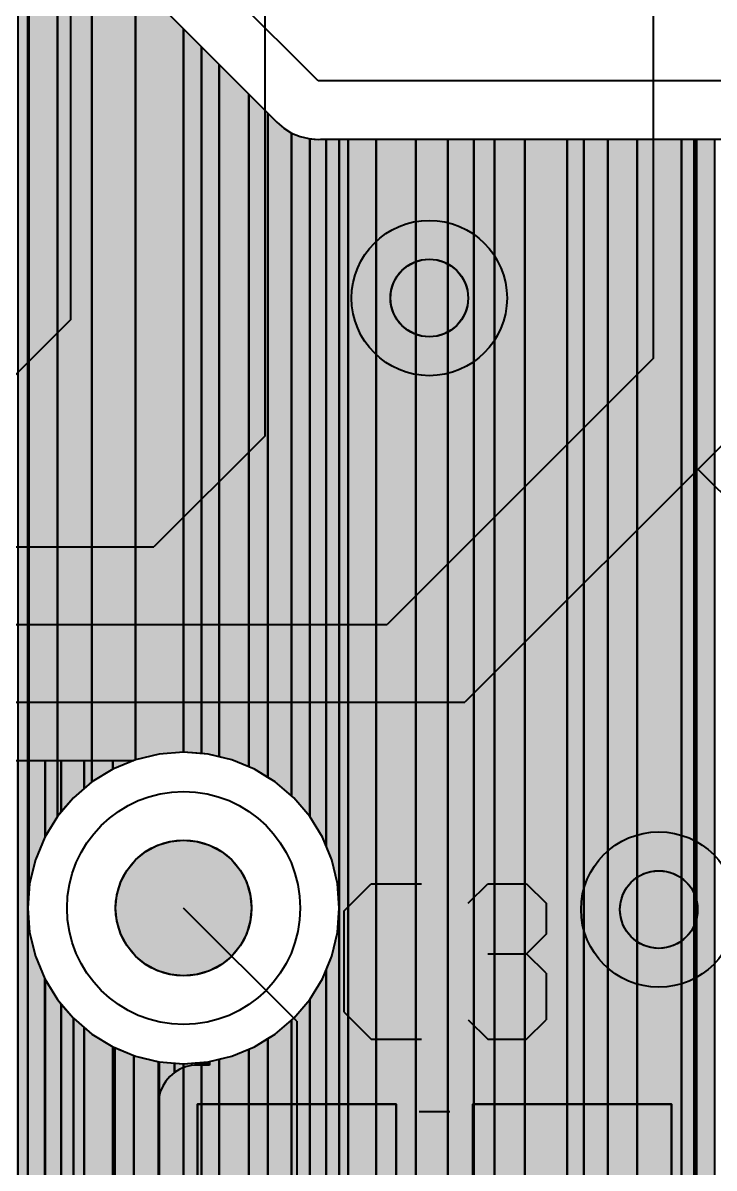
# Model space of a CAD drawing. Header units: millimetres. Extents: x 2 to 110, y 3 to 56.
# Drawn here: x 96.95 to 101.47, y 35.71 to 43.2 of the extents above; entities that cross this region are included whole.
import ezdxf

# ---------------------------------------------------------------- set-up
doc = ezdxf.new("R2010")
doc.units = ezdxf.units.MM
for name, color, linetype in [('bottom_copper', 7, 'Continuous'), ('drill_plated', 7, 'Continuous'), ('top_copper', 7, 'Continuous'), ('top_silk', 7, 'Continuous')]:
    doc.layers.add(name, color=color, linetype=linetype)

# ---------------------------------------------------------------- blocks, each defined once
blk = doc.blocks.new('Block5170')
at = {"layer": 'bottom_copper', "lineweight": 40}
for points in [[(0, 20.95), (-0.1985, 20.95), (-0.1985, 38.899), (0, 38.899), (0, 20.95)], [(0.2762, 20.9476), (0.2364, 20.9508), (0.2265, 20.95), (0, 20.95), (0, 38.899), (0.2762, 38.899), (0.2762, 20.9476)], [(0.3862, 20.9021), (0.3521, 20.923), (0.3152, 20.9383), (0.2763, 20.9476), (0.2762, 38.899), (0.3862, 38.899), (0.3862, 20.9021)], [(0.5414, 20.7503), (0.4231, 20.8686), (0.4166, 20.8762), (0.3862, 20.9021), (0.3862, 38.899), (0.5414, 38.899), (0.5414, 20.7503)], [(0.7349, 20.5568), (0.5414, 20.7503), (0.5414, 38.899), (0.7349, 38.899), (0.7349, 20.5568)], [(1.0241, 20.2676), (0.7349, 20.5568), (0.7349, 38.899), (1.0241, 38.899), (1.0241, 20.2676)], [(1.1063, 20.0809), (1.1032, 20.1207), (1.0938, 20.1597), (1.0785, 20.1966), (1.0576, 20.2307), (1.0317, 20.2611), (1.0241, 20.2676), (1.0241, 38.899), (1.1063, 38.899), (1.1063, 20.0809)], [(1.1226, 0), (1.1063, 0), (1.1063, 38.899), (1.1226, 38.899), (1.1226, 0)], [(1.2406, 2.0516), (1.1756, 1.8946), (1.1359, 1.7294), (1.1226, 1.56), (1.1226, 38.899), (1.2406, 38.899), (1.2406, 2.0516)]]:
    blk.add_hatch(color=7, dxfattribs=at).paths.add_polyline_path(points, flags=0)
at = {"layer": 'bottom_copper', "color": 7, "lineweight": 40}
for points in [[(0, 20.95), (-0.1985, 20.95), (-0.1985, 38.899), (0, 38.899), (0, 20.95)], [(0.2762, 20.9476), (0.2364, 20.9508), (0.2265, 20.95), (0, 20.95), (0, 38.899), (0.2762, 38.899), (0.2762, 20.9476)], [(0.3862, 20.9021), (0.3521, 20.923), (0.3152, 20.9383), (0.2763, 20.9476), (0.2762, 38.899), (0.3862, 38.899), (0.3862, 20.9021)], [(0.5414, 20.7503), (0.4231, 20.8686), (0.4166, 20.8762), (0.3862, 20.9021), (0.3862, 38.899), (0.5414, 38.899), (0.5414, 20.7503)], [(0.7349, 20.5568), (0.5414, 20.7503), (0.5414, 38.899), (0.7349, 38.899), (0.7349, 20.5568)], [(1.0241, 20.2676), (0.7349, 20.5568), (0.7349, 38.899), (1.0241, 38.899), (1.0241, 20.2676)], [(1.1063, 20.0809), (1.1032, 20.1207), (1.0938, 20.1597), (1.0785, 20.1966), (1.0576, 20.2307), (1.0317, 20.2611), (1.0241, 20.2676), (1.0241, 38.899), (1.1063, 38.899), (1.1063, 20.0809)], [(1.1226, 0), (1.1063, 0), (1.1063, 38.899), (1.1226, 38.899), (1.1226, 0)], [(1.2406, 2.0516), (1.1756, 1.8946), (1.1359, 1.7294), (1.1226, 1.56), (1.1226, 38.899), (1.2406, 38.899), (1.2406, 2.0516)]]:
    blk.add_lwpolyline(points, close=True, dxfattribs=at)
blk = doc.blocks.new('Block6333')
at = {"layer": 'bottom_copper', "lineweight": 40}
for points in [[(0, 34.88), (-0.1165, 34.8891), (-0.1181, 34.889), (-0.1181, 39.6216), (0, 39.5035), (0, 34.88)], [(0.1154, 34.8592), (0.0429, 34.8766), (0, 34.88), (0, 39.5035), (0.1154, 39.3881), (0.1154, 34.8592)], [(0.3089, 34.7935), (0.1984, 34.8393), (0.1154, 34.8592), (0.1154, 39.3881), (0.3089, 39.1945), (0.3089, 34.7935)], [(0.4336, 34.7245), (0.3462, 34.7781), (0.3089, 34.7935), (0.3089, 39.1945), (0.4336, 39.0698), (0.4336, 34.7245)], [(0.5888, 34.6037), (0.4825, 34.6945), (0.4336, 34.7245), (0.4336, 39.0698), (0.4823, 39.0211), (0.4921, 39.0098), (0.5376, 38.9709), (0.5888, 38.9395), (0.5888, 34.6037)], [(0.708, 34.469), (0.6041, 34.5906), (0.5888, 34.6037), (0.5888, 38.9395), (0.6442, 38.9165), (0.7025, 38.9025), (0.708, 38.9021), (0.708, 34.469)], [(0.8146, 34.2772), (0.7916, 34.3327), (0.708, 34.469), (0.708, 38.9021), (0.7623, 38.8978), (0.7772, 38.899), (0.8146, 38.899), (0.8146, 34.2772)], [(0.8995, 33.87), (0.8901, 34.0294), (0.8528, 34.1849), (0.8146, 34.2772), (0.8146, 38.899), (0.8995, 38.899), (0.8995, 33.87)], [(0.9594, 28.161), (0.9523, 28.2806), (0.9243, 28.3972), (0.8995, 28.4571), (0.8995, 38.899), (0.9594, 38.899), (0.9594, 28.161)], [(1.1429, 20.7176), (0.9594, 20.5341), (0.9594, 38.899), (1.1429, 38.899), (1.1429, 20.7176)], [(1.4018, 20.9383), (1.3649, 20.923), (1.3308, 20.9021), (1.3004, 20.8762), (1.2939, 20.8686), (1.1429, 20.7176), (1.1429, 38.899), (1.4018, 38.899), (1.4018, 20.9383)], [(1.61, 20.95), (1.4905, 20.95), (1.4806, 20.9508), (1.4408, 20.9477), (1.4018, 20.9383), (1.4018, 38.899), (1.61, 38.899), (1.61, 20.95)], [(1.7794, 20.95), (1.61, 20.95), (1.61, 38.899), (1.7794, 38.899), (1.7794, 20.95)], [(1.9155, 20.95), (1.7794, 20.95), (1.7794, 38.899), (1.9155, 38.899), (1.9155, 20.95)], [(0.8995, 28.4571), (0.8784, 28.508), (0.8158, 28.6103), (0.8146, 28.6117), (0.8146, 33.4628), (0.8528, 33.5551), (0.8901, 33.7106), (0.8995, 33.87), (0.8995, 28.4571)], [(0.8146, 28.6117), (0.7379, 28.7015), (0.708, 28.727), (0.708, 33.271), (0.7916, 33.4073), (0.8146, 33.4628), (0.8146, 28.6117)], [(0.708, 28.727), (0.6467, 28.7794), (0.5888, 28.8148), (0.5888, 33.1363), (0.6041, 33.1494), (0.708, 33.271), (0.708, 28.727)], [(0.5888, 28.8148), (0.5444, 28.842), (0.4336, 28.8879), (0.4336, 33.0155), (0.4823, 33.0454), (0.5888, 33.1363), (0.5888, 28.8148)], [(0.4336, 28.8879), (0.317, 28.9159), (0.3089, 28.9165), (0.3089, 32.9465), (0.3462, 32.9619), (0.4336, 33.0155), (0.4336, 28.8879)], [(0.3089, 28.9165), (0.1974, 28.9253), (0.1154, 28.9189), (0.1154, 32.8808), (0.1984, 32.9007), (0.3089, 32.9465), (0.3089, 28.9165)], [(0, 28.8972), (-0.1181, 29.0153), (-0.1181, 32.851), (-0.1165, 32.8509), (0, 32.86), (0, 28.8972)], [(0.1154, 28.9189), (0.0778, 28.9159), (0, 28.8972), (0, 32.86), (0.0429, 32.8634), (0.1154, 32.8808), (0.1154, 28.9189)]]:
    blk.add_hatch(color=7, dxfattribs=at).paths.add_polyline_path(points, flags=0)
at = {"layer": 'bottom_copper', "color": 7, "lineweight": 40}
for points in [[(0, 34.88), (-0.1165, 34.8891), (-0.1181, 34.889), (-0.1181, 39.6216), (0, 39.5035), (0, 34.88)], [(0.1154, 34.8592), (0.0429, 34.8766), (0, 34.88), (0, 39.5035), (0.1154, 39.3881), (0.1154, 34.8592)], [(0.3089, 34.7935), (0.1984, 34.8393), (0.1154, 34.8592), (0.1154, 39.3881), (0.3089, 39.1945), (0.3089, 34.7935)], [(0.4336, 34.7245), (0.3462, 34.7781), (0.3089, 34.7935), (0.3089, 39.1945), (0.4336, 39.0698), (0.4336, 34.7245)], [(0.5888, 34.6037), (0.4825, 34.6945), (0.4336, 34.7245), (0.4336, 39.0698), (0.4823, 39.0211), (0.4921, 39.0098), (0.5376, 38.9709), (0.5888, 38.9395), (0.5888, 34.6037)], [(0.708, 34.469), (0.6041, 34.5906), (0.5888, 34.6037), (0.5888, 38.9395), (0.6442, 38.9165), (0.7025, 38.9025), (0.708, 38.9021), (0.708, 34.469)], [(0.8146, 34.2772), (0.7916, 34.3327), (0.708, 34.469), (0.708, 38.9021), (0.7623, 38.8978), (0.7772, 38.899), (0.8146, 38.899), (0.8146, 34.2772)], [(0.8995, 33.87), (0.8901, 34.0294), (0.8528, 34.1849), (0.8146, 34.2772), (0.8146, 38.899), (0.8995, 38.899), (0.8995, 33.87)], [(0.9594, 28.161), (0.9523, 28.2806), (0.9243, 28.3972), (0.8995, 28.4571), (0.8995, 38.899), (0.9594, 38.899), (0.9594, 28.161)], [(1.1429, 20.7176), (0.9594, 20.5341), (0.9594, 38.899), (1.1429, 38.899), (1.1429, 20.7176)], [(1.4018, 20.9383), (1.3649, 20.923), (1.3308, 20.9021), (1.3004, 20.8762), (1.2939, 20.8686), (1.1429, 20.7176), (1.1429, 38.899), (1.4018, 38.899), (1.4018, 20.9383)], [(1.61, 20.95), (1.4905, 20.95), (1.4806, 20.9508), (1.4408, 20.9477), (1.4018, 20.9383), (1.4018, 38.899), (1.61, 38.899), (1.61, 20.95)], [(1.7794, 20.95), (1.61, 20.95), (1.61, 38.899), (1.7794, 38.899), (1.7794, 20.95)], [(1.9155, 20.95), (1.7794, 20.95), (1.7794, 38.899), (1.9155, 38.899), (1.9155, 20.95)], [(0.8995, 28.4571), (0.8784, 28.508), (0.8158, 28.6103), (0.8146, 28.6117), (0.8146, 33.4628), (0.8528, 33.5551), (0.8901, 33.7106), (0.8995, 33.87), (0.8995, 28.4571)], [(0.8146, 28.6117), (0.7379, 28.7015), (0.708, 28.727), (0.708, 33.271), (0.7916, 33.4073), (0.8146, 33.4628), (0.8146, 28.6117)], [(0.708, 28.727), (0.6467, 28.7794), (0.5888, 28.8148), (0.5888, 33.1363), (0.6041, 33.1494), (0.708, 33.271), (0.708, 28.727)], [(0.5888, 28.8148), (0.5444, 28.842), (0.4336, 28.8879), (0.4336, 33.0155), (0.4823, 33.0454), (0.5888, 33.1363), (0.5888, 28.8148)], [(0.4336, 28.8879), (0.317, 28.9159), (0.3089, 28.9165), (0.3089, 32.9465), (0.3462, 32.9619), (0.4336, 33.0155), (0.4336, 28.8879)], [(0.3089, 28.9165), (0.1974, 28.9253), (0.1154, 28.9189), (0.1154, 32.8808), (0.1984, 32.9007), (0.3089, 32.9465), (0.3089, 28.9165)], [(0, 28.8972), (-0.1181, 29.0153), (-0.1181, 32.851), (-0.1165, 32.8509), (0, 32.86), (0, 28.8972)], [(0.1154, 28.9189), (0.0778, 28.9159), (0, 28.8972), (0, 32.86), (0.0429, 32.8634), (0.1154, 32.8808), (0.1154, 28.9189)]]:
    blk.add_lwpolyline(points, close=True, dxfattribs=at)
blk = doc.blocks.new('Block7030')
at = {"layer": 'bottom_copper', "lineweight": 40}
for points in [[(0.0652, -8.0647), (0.0024, -8.0019), (0.0024, 2.7329), (0.0047, 2.7037), (0.0187, 2.6454), (0.0417, 2.59), (0.0652, 2.5516), (0.0652, -8.0647)], [(0.073, -4.1281), (0.0652, -4.2275), (0.0652, 2.5516), (0.073, 2.5389), (0.073, -4.1281)], [(0.2598, -3.6285), (0.1762, -3.7648), (0.115, -3.9126), (0.0777, -4.0681), (0.073, -4.1281), (0.073, 2.5388), (0.112, 2.4933), (0.1233, 2.4836), (0.2598, 2.347), (0.2598, -3.6285)], [(0.4853, -3.403), (0.3637, -3.5069), (0.2598, -3.6285), (0.2598, 2.347), (0.4853, 2.1215), (0.4853, -3.403)], [(0.7694, -3.2582), (0.6216, -3.3194), (0.4853, -3.403), (0.4853, 2.1215), (0.7694, 1.8374), (0.7694, -3.2582)], [(1.0827, -3.2085), (0.9249, -3.2209), (0.7694, -3.2582), (0.7694, 1.8374), (1.0827, 1.5241), (1.0827, -3.2085)], [(0.1762, -8.1757), (0.0652, -8.0647), (0.0652, -4.2275), (0.0777, -4.3869), (0.115, -4.5424), (0.1762, -4.6902), (0.1762, -8.1757)], [(0.3637, -8.3632), (0.1762, -8.1757), (0.1762, -4.6902), (0.2598, -4.8265), (0.3637, -4.9481), (0.3637, -8.3632)], [(0.6216, -8.6211), (0.3637, -8.3632), (0.3637, -4.9481), (0.4853, -5.052), (0.6216, -5.1356), (0.6216, -8.6211)], [(0.9249, -8.9244), (0.6216, -8.6211), (0.6216, -5.1356), (0.7694, -5.1968), (0.9249, -5.2341), (0.9249, -8.9244)], [(1.0827, -9.0822), (0.9249, -8.9244), (0.9249, -5.2341), (1.0827, -5.2465), (1.0827, -9.0822)]]:
    blk.add_hatch(color=7, dxfattribs=at).paths.add_polyline_path(points, flags=0)
at = {"layer": 'bottom_copper', "color": 7, "lineweight": 40}
for points in [[(0.0652, -8.0647), (0.0024, -8.0019), (0.0024, 2.7329), (0.0047, 2.7037), (0.0187, 2.6454), (0.0417, 2.59), (0.0652, 2.5516), (0.0652, -8.0647)], [(0.073, -4.1281), (0.0652, -4.2275), (0.0652, 2.5516), (0.073, 2.5389), (0.073, -4.1281)], [(0.2598, -3.6285), (0.1762, -3.7648), (0.115, -3.9126), (0.0777, -4.0681), (0.073, -4.1281), (0.073, 2.5388), (0.112, 2.4933), (0.1233, 2.4836), (0.2598, 2.347), (0.2598, -3.6285)], [(0.4853, -3.403), (0.3637, -3.5069), (0.2598, -3.6285), (0.2598, 2.347), (0.4853, 2.1215), (0.4853, -3.403)], [(0.7694, -3.2582), (0.6216, -3.3194), (0.4853, -3.403), (0.4853, 2.1215), (0.7694, 1.8374), (0.7694, -3.2582)], [(1.0827, -3.2085), (0.9249, -3.2209), (0.7694, -3.2582), (0.7694, 1.8374), (1.0827, 1.5241), (1.0827, -3.2085)], [(0.1762, -8.1757), (0.0652, -8.0647), (0.0652, -4.2275), (0.0777, -4.3869), (0.115, -4.5424), (0.1762, -4.6902), (0.1762, -8.1757)], [(0.3637, -8.3632), (0.1762, -8.1757), (0.1762, -4.6902), (0.2598, -4.8265), (0.3637, -4.9481), (0.3637, -8.3632)], [(0.6216, -8.6211), (0.3637, -8.3632), (0.3637, -4.9481), (0.4853, -5.052), (0.6216, -5.1356), (0.6216, -8.6211)], [(0.9249, -8.9244), (0.6216, -8.6211), (0.6216, -5.1356), (0.7694, -5.1968), (0.9249, -5.2341), (0.9249, -8.9244)], [(1.0827, -9.0822), (0.9249, -8.9244), (0.9249, -5.2341), (1.0827, -5.2465), (1.0827, -9.0822)]]:
    blk.add_lwpolyline(points, close=True, dxfattribs=at)
blk = doc.blocks.new('Block69095')
at = {"layer": 'top_copper', "lineweight": 40}
for points in [[(4.3714, -17.4004), (3.9851, -17.4004), (3.8152, -17.2305), (3.8152, 0.7731), (4.3714, 0.7731), (4.3714, -17.4004)], [(4.4858, 0.2763), (4.4824, 0.2708), (4.4212, 0.123), (4.3839, -0.0325), (4.3714, -0.1919), (4.3714, 0.7731), (4.4858, 0.7731), (4.4858, 0.2763)], [(4.5908, 0.4361), (4.566, 0.4071), (4.4858, 0.2763), (4.4858, 0.7731), (4.5908, 0.7731), (4.5908, 0.4361)], [(4.7406, 0.5891), (4.6699, 0.5287), (4.5908, 0.4361), (4.5908, 0.7731), (4.7406, 0.7731), (4.7406, 0.5891)], [(4.9278, 0.7162), (4.7915, 0.6326), (4.7406, 0.5891), (4.7406, 0.7731), (4.9278, 0.7731), (4.9278, 0.7162)], [(4.9278, 0.7162), (4.9278, 0.7731), (5.0653, 0.7731), (4.9278, 0.7162)], [(4.4858, -17.4004), (4.3714, -17.4004), (4.3714, -0.1919), (4.3839, -0.3513), (4.4212, -0.5068), (4.4824, -0.6546), (4.4858, -0.6601), (4.4858, -17.4004)], [(4.5908, -17.016), (4.5604, -17.0419), (4.5345, -17.0723), (4.5136, -17.1064), (4.4983, -17.1434), (4.4889, -17.1822), (4.4858, -17.2221), (4.4858, -0.6601), (4.566, -0.7909), (4.5908, -0.8199), (4.5908, -17.016)], [(4.7406, -16.9673), (4.7008, -16.9704), (4.6619, -16.9798), (4.6249, -16.9951), (4.5908, -17.016), (4.5908, -0.8199), (4.6699, -0.9125), (4.7406, -0.9729), (4.7406, -16.9673)], [(4.9278, -16.9681), (4.7505, -16.9681), (4.7406, -16.9673), (4.7406, -0.9729), (4.7915, -1.0164), (4.9278, -1.1), (4.9278, -16.9681)], [(4.9401, -16.9681), (4.9278, -16.9681), (4.9278, -1.1), (4.9401, -1.1051), (4.9401, -16.9681)], [(5.0653, -5.4854), (5.0234, -5.5539), (4.9775, -5.6647), (4.9495, -5.7813), (4.9401, -5.9009), (4.9401, -1.1051), (5.0653, -1.1569), (5.0653, -5.4854)], [(5.2257, -5.3076), (5.1639, -5.3604), (5.086, -5.4516), (5.0653, -5.4854), (5.0653, -1.1569), (5.0756, -1.1612), (5.2257, -1.1972), (5.2257, -5.3076)], [(5.3307, -1.268), (5.3003, -1.2939), (5.2744, -1.3243), (5.2535, -1.3584), (5.2382, -1.3954), (5.2288, -1.4342), (5.2257, -1.4741), (5.2257, -1.1972), (5.2311, -1.1985), (5.3307, -1.2063), (5.3307, -1.268)], [(5.5592, -1.2201), (5.4904, -1.2201), (5.4805, -1.2193), (5.4682, -1.2203), (5.4682, -1.2049), (5.5499, -1.1985), (5.5592, -1.1963), (5.5592, -1.2201)], [(5.4682, -1.2203), (5.4407, -1.2224), (5.4018, -1.2318), (5.3648, -1.2471), (5.3307, -1.268), (5.3307, -1.2063), (5.3905, -1.211), (5.4682, -1.2049), (5.4682, -1.2203)], [(5.2265, -2.9637), (5.2257, -2.9737), (5.2257, -1.4741), (5.2265, -1.4841), (5.2265, -2.9637)]]:
    blk.add_hatch(color=7, dxfattribs=at).paths.add_polyline_path(points, flags=0)
at = {"layer": 'top_copper', "color": 7, "lineweight": 40}
for points in [[(4.3714, -17.4004), (3.9851, -17.4004), (3.8152, -17.2305), (3.8152, 0.7731), (4.3714, 0.7731), (4.3714, -17.4004)], [(4.4858, 0.2763), (4.4824, 0.2708), (4.4212, 0.123), (4.3839, -0.0325), (4.3714, -0.1919), (4.3714, 0.7731), (4.4858, 0.7731), (4.4858, 0.2763)], [(4.5908, 0.4361), (4.566, 0.4071), (4.4858, 0.2763), (4.4858, 0.7731), (4.5908, 0.7731), (4.5908, 0.4361)], [(4.7406, 0.5891), (4.6699, 0.5287), (4.5908, 0.4361), (4.5908, 0.7731), (4.7406, 0.7731), (4.7406, 0.5891)], [(4.9278, 0.7162), (4.7915, 0.6326), (4.7406, 0.5891), (4.7406, 0.7731), (4.9278, 0.7731), (4.9278, 0.7162)], [(4.9278, 0.7162), (4.9278, 0.7731), (5.0653, 0.7731), (4.9278, 0.7162)], [(4.4858, -17.4004), (4.3714, -17.4004), (4.3714, -0.1919), (4.3839, -0.3513), (4.4212, -0.5068), (4.4824, -0.6546), (4.4858, -0.6601), (4.4858, -17.4004)], [(4.5908, -17.016), (4.5604, -17.0419), (4.5345, -17.0723), (4.5136, -17.1064), (4.4983, -17.1434), (4.4889, -17.1822), (4.4858, -17.2221), (4.4858, -0.6601), (4.566, -0.7909), (4.5908, -0.8199), (4.5908, -17.016)], [(4.7406, -16.9673), (4.7008, -16.9704), (4.6619, -16.9798), (4.6249, -16.9951), (4.5908, -17.016), (4.5908, -0.8199), (4.6699, -0.9125), (4.7406, -0.9729), (4.7406, -16.9673)], [(4.9278, -16.9681), (4.7505, -16.9681), (4.7406, -16.9673), (4.7406, -0.9729), (4.7915, -1.0164), (4.9278, -1.1), (4.9278, -16.9681)], [(4.9401, -16.9681), (4.9278, -16.9681), (4.9278, -1.1), (4.9401, -1.1051), (4.9401, -16.9681)], [(5.0653, -5.4854), (5.0234, -5.5539), (4.9775, -5.6647), (4.9495, -5.7813), (4.9401, -5.9009), (4.9401, -1.1051), (5.0653, -1.1569), (5.0653, -5.4854)], [(5.2257, -5.3076), (5.1639, -5.3604), (5.086, -5.4516), (5.0653, -5.4854), (5.0653, -1.1569), (5.0756, -1.1612), (5.2257, -1.1972), (5.2257, -5.3076)], [(5.3307, -1.268), (5.3003, -1.2939), (5.2744, -1.3243), (5.2535, -1.3584), (5.2382, -1.3954), (5.2288, -1.4342), (5.2257, -1.4741), (5.2257, -1.1972), (5.2311, -1.1985), (5.3307, -1.2063), (5.3307, -1.268)], [(5.5592, -1.2201), (5.4904, -1.2201), (5.4805, -1.2193), (5.4682, -1.2203), (5.4682, -1.2049), (5.5499, -1.1985), (5.5592, -1.1963), (5.5592, -1.2201)], [(5.4682, -1.2203), (5.4407, -1.2224), (5.4018, -1.2318), (5.3648, -1.2471), (5.3307, -1.268), (5.3307, -1.2063), (5.3905, -1.211), (5.4682, -1.2049), (5.4682, -1.2203)], [(5.2265, -2.9637), (5.2257, -2.9737), (5.2257, -1.4741), (5.2265, -1.4841), (5.2265, -2.9637)]]:
    blk.add_lwpolyline(points, close=True, dxfattribs=at)

msp = doc.modelspace()

# ---------------------------------------------------------------- hatches: boundary and pattern name
at = {"layer": 'bottom_copper', "lineweight": 40}
for points in [[(99.8531, 41.3484), (99.8387, 41.3008), (99.8152, 41.2569), (99.7836, 41.2184), (99.7451, 41.1868), (99.7012, 41.1633), (99.6536, 41.1489), (99.604, 41.144), (99.5544, 41.1489), (99.5068, 41.1633), (99.4629, 41.1868), (99.4244, 41.2184), (99.3928, 41.2569), (99.3693, 41.3008), (99.3549, 41.3484), (99.35, 41.398), (99.3549, 41.4476), (99.3693, 41.4952), (99.3928, 41.5391), (99.4244, 41.5776), (99.4629, 41.6092), (99.5068, 41.6327), (99.5544, 41.6471), (99.604, 41.652), (99.6536, 41.6471), (99.7012, 41.6327), (99.7451, 41.6092), (99.7836, 41.5776), (99.8152, 41.5391), (99.8387, 41.4952), (99.8531, 41.4476), (99.858, 41.398), (99.8531, 41.3484)], [(98.4341, 37.3213), (98.4088, 37.2379), (98.3677, 37.161), (98.3124, 37.0937), (98.2451, 37.0384), (98.1682, 36.9973), (98.0848, 36.972), (97.9981, 36.9635), (97.9114, 36.972), (97.828, 36.9973), (97.7511, 37.0384), (97.6838, 37.0937), (97.6285, 37.161), (97.5874, 37.2379), (97.5621, 37.3213), (97.5536, 37.408), (97.5621, 37.4947), (97.5874, 37.5781), (97.6285, 37.655), (97.6838, 37.7223), (97.7511, 37.7776), (97.828, 37.8187), (97.9114, 37.844), (97.9981, 37.8525), (98.0848, 37.844), (98.1682, 37.8187), (98.2451, 37.7776), (98.3124, 37.7223), (98.3677, 37.655), (98.4088, 37.5781), (98.4341, 37.4947), (98.4426, 37.408), (98.4341, 37.3213)], [(101.3531, 37.3484), (101.3387, 37.3008), (101.3152, 37.2569), (101.2836, 37.2184), (101.2451, 37.1868), (101.2012, 37.1633), (101.1536, 37.1489), (101.104, 37.144), (101.0544, 37.1489), (101.0068, 37.1633), (100.9629, 37.1868), (100.9244, 37.2184), (100.8928, 37.2569), (100.8693, 37.3008), (100.8549, 37.3484), (100.85, 37.398), (100.8549, 37.4476), (100.8693, 37.4952), (100.8928, 37.5391), (100.9244, 37.5776), (100.9629, 37.6092), (101.0068, 37.6327), (101.0544, 37.6471), (101.104, 37.652), (101.1536, 37.6471), (101.2012, 37.6327), (101.2451, 37.6092), (101.2836, 37.5776), (101.3152, 37.5391), (101.3387, 37.4952), (101.3531, 37.4476), (101.358, 37.398), (101.3531, 37.3484)]]:
    msp.add_hatch(color=7, dxfattribs=at).paths.add_polyline_path(points, flags=0)
at = {"layer": 'drill_plated', "lineweight": 40}
for points in [[(99.8531, 41.3484), (99.8387, 41.3008), (99.8152, 41.2569), (99.7836, 41.2184), (99.7451, 41.1868), (99.7012, 41.1633), (99.6536, 41.1489), (99.604, 41.144), (99.5544, 41.1489), (99.5068, 41.1633), (99.4629, 41.1868), (99.4244, 41.2184), (99.3928, 41.2569), (99.3693, 41.3008), (99.3549, 41.3484), (99.35, 41.398), (99.3549, 41.4476), (99.3693, 41.4952), (99.3928, 41.5391), (99.4244, 41.5776), (99.4629, 41.6092), (99.5068, 41.6327), (99.5544, 41.6471), (99.604, 41.652), (99.6536, 41.6471), (99.7012, 41.6327), (99.7451, 41.6092), (99.7836, 41.5776), (99.8152, 41.5391), (99.8387, 41.4952), (99.8531, 41.4476), (99.858, 41.398), (99.8531, 41.3484)], [(98.4341, 37.3213), (98.4088, 37.2379), (98.3677, 37.161), (98.3124, 37.0937), (98.2451, 37.0384), (98.1682, 36.9973), (98.0848, 36.972), (97.9981, 36.9635), (97.9114, 36.972), (97.828, 36.9973), (97.7511, 37.0384), (97.6838, 37.0937), (97.6285, 37.161), (97.5874, 37.2379), (97.5621, 37.3213), (97.5536, 37.408), (97.5621, 37.4947), (97.5874, 37.5781), (97.6285, 37.655), (97.6838, 37.7223), (97.7511, 37.7776), (97.828, 37.8187), (97.9114, 37.844), (97.9981, 37.8525), (98.0848, 37.844), (98.1682, 37.8187), (98.2451, 37.7776), (98.3124, 37.7223), (98.3677, 37.655), (98.4088, 37.5781), (98.4341, 37.4947), (98.4426, 37.408), (98.4341, 37.3213)], [(101.3531, 37.3484), (101.3387, 37.3008), (101.3152, 37.2569), (101.2836, 37.2184), (101.2451, 37.1868), (101.2012, 37.1633), (101.1536, 37.1489), (101.104, 37.144), (101.0544, 37.1489), (101.0068, 37.1633), (100.9629, 37.1868), (100.9244, 37.2184), (100.8928, 37.2569), (100.8693, 37.3008), (100.8549, 37.3484), (100.85, 37.398), (100.8549, 37.4476), (100.8693, 37.4952), (100.8928, 37.5391), (100.9244, 37.5776), (100.9629, 37.6092), (101.0068, 37.6327), (101.0544, 37.6471), (101.104, 37.652), (101.1536, 37.6471), (101.2012, 37.6327), (101.2451, 37.6092), (101.2836, 37.5776), (101.3152, 37.5391), (101.3387, 37.4952), (101.3531, 37.4476), (101.358, 37.398), (101.3531, 37.3484)]]:
    msp.add_hatch(color=7, dxfattribs=at).paths.add_polyline_path(points, flags=0)
at = {"layer": 'top_copper', "lineweight": 40}
for points in [[(99.8531, 41.3484), (99.8387, 41.3008), (99.8152, 41.2569), (99.7836, 41.2184), (99.7451, 41.1868), (99.7012, 41.1633), (99.6536, 41.1489), (99.604, 41.144), (99.5544, 41.1489), (99.5068, 41.1633), (99.4629, 41.1868), (99.4244, 41.2184), (99.3928, 41.2569), (99.3693, 41.3008), (99.3549, 41.3484), (99.35, 41.398), (99.3549, 41.4476), (99.3693, 41.4952), (99.3928, 41.5391), (99.4244, 41.5776), (99.4629, 41.6092), (99.5068, 41.6327), (99.5544, 41.6471), (99.604, 41.652), (99.6536, 41.6471), (99.7012, 41.6327), (99.7451, 41.6092), (99.7836, 41.5776), (99.8152, 41.5391), (99.8387, 41.4952), (99.8531, 41.4476), (99.858, 41.398), (99.8531, 41.3484)], [(98.4341, 37.3213), (98.4088, 37.2379), (98.3677, 37.161), (98.3124, 37.0937), (98.2451, 37.0384), (98.1682, 36.9973), (98.0848, 36.972), (97.9981, 36.9635), (97.9114, 36.972), (97.828, 36.9973), (97.7511, 37.0384), (97.6838, 37.0937), (97.6285, 37.161), (97.5874, 37.2379), (97.5621, 37.3213), (97.5536, 37.408), (97.5621, 37.4947), (97.5874, 37.5781), (97.6285, 37.655), (97.6838, 37.7223), (97.7511, 37.7776), (97.828, 37.8187), (97.9114, 37.844), (97.9981, 37.8525), (98.0848, 37.844), (98.1682, 37.8187), (98.2451, 37.7776), (98.3124, 37.7223), (98.3677, 37.655), (98.4088, 37.5781), (98.4341, 37.4947), (98.4426, 37.408), (98.4341, 37.3213)], [(101.3531, 37.3484), (101.3387, 37.3008), (101.3152, 37.2569), (101.2836, 37.2184), (101.2451, 37.1868), (101.2012, 37.1633), (101.1536, 37.1489), (101.104, 37.144), (101.0544, 37.1489), (101.0068, 37.1633), (100.9629, 37.1868), (100.9244, 37.2184), (100.8928, 37.2569), (100.8693, 37.3008), (100.8549, 37.3484), (100.85, 37.398), (100.8549, 37.4476), (100.8693, 37.4952), (100.8928, 37.5391), (100.9244, 37.5776), (100.9629, 37.6092), (101.0068, 37.6327), (101.0544, 37.6471), (101.104, 37.652), (101.1536, 37.6471), (101.2012, 37.6327), (101.2451, 37.6092), (101.2836, 37.5776), (101.3152, 37.5391), (101.3387, 37.4952), (101.3531, 37.4476), (101.358, 37.398), (101.3531, 37.3484)], [(99.3881, 34.6262), (98.0881, 34.6262), (98.0881, 36.1258), (99.3881, 36.1258), (99.3881, 34.6262)], [(101.1879, 34.6262), (99.8879, 34.6262), (99.8879, 36.1258), (101.1879, 36.1258), (101.1879, 34.6262)]]:
    msp.add_hatch(color=7, dxfattribs=at).paths.add_polyline_path(points, flags=0)

# ---------------------------------------------------------------- linework, layer by layer
at = {"layer": 'bottom_copper', "color": 7, "lineweight": 40}
for p, q in [((98.8769, 42.818), (97.296, 44.399)), ((97.0371, 44.1191), (97.9965, 43.1596)), ((97.9965, 38.427), (97.9965, 43.1596)), ((97.9965, 43.1596), (98.5969, 42.5591)), ((97.9965, 43.1596), (97.9965, 38.427)), ((103.9, 42.818), (98.8769, 42.818)), ((98.5969, 42.5591), (98.6067, 42.5478)), ((98.6067, 42.5478), (98.6522, 42.5089)), ((98.6522, 42.5089), (98.6523, 42.5088)), ((98.6523, 42.5088), (98.7034, 42.4775)), ((98.7034, 42.4775), (98.7588, 42.4545)), ((98.7588, 42.4545), (98.8171, 42.4405)), ((98.8171, 42.4405), (98.8769, 42.4358)), ((98.8769, 42.4358), (98.8918, 42.437)), ((98.8918, 42.437), (100.0301, 42.437)), ((100.0301, 24.488), (100.0301, 42.437)), ((100.0301, 42.437), (102.9208, 42.437)), ((100.0301, 42.437), (100.0301, 24.488)), ((97.6832, 38.3773), (97.5354, 38.3161)), ((97.8387, 38.4146), (97.6832, 38.3773)), ((97.9965, 38.427), (97.8387, 38.4146)), ((97.9981, 38.4271), (97.9965, 38.427)), ((98.1575, 38.4146), (97.9981, 38.4271)), ((98.313, 38.3773), (98.1575, 38.4146)), ((98.4608, 38.3161), (98.313, 38.3773)), ((97.5354, 38.3161), (97.3991, 38.2325)), ((98.5971, 38.2325), (98.4608, 38.3161)), ((97.3991, 38.2325), (97.2775, 38.1286)), ((98.7187, 38.1286), (98.5971, 38.2325)), ((97.2775, 38.1286), (97.1736, 38.007)), ((98.8226, 38.007), (98.7187, 38.1286)), ((97.1736, 38.007), (97.09, 37.8707)), ((98.9062, 37.8707), (98.8226, 38.007)), ((97.09, 37.8707), (97.0288, 37.7229)), ((98.9674, 37.7229), (98.9062, 37.8707)), ((97.0288, 37.7229), (96.9915, 37.5674)), ((99.0047, 37.5674), (98.9674, 37.7229)), ((96.9915, 37.5674), (96.979, 37.408)), ((99.0141, 37.408), (99.0047, 37.5674)), ((96.979, 37.408), (96.9915, 37.2486)), ((99.0047, 37.2486), (99.0141, 37.408)), ((96.9915, 37.2486), (97.0288, 37.0931)), ((98.9674, 37.0931), (99.0047, 37.2486)), ((97.0288, 37.0931), (97.09, 36.9453)), ((98.9062, 36.9453), (98.9674, 37.0931)), ((97.09, 36.9453), (97.1736, 36.809)), ((98.8226, 36.809), (98.9062, 36.9453)), ((97.1736, 36.809), (97.2775, 36.6874)), ((98.7187, 36.6874), (98.8226, 36.809)), ((97.2775, 36.6874), (97.3991, 36.5835)), ((98.5971, 36.5835), (98.7187, 36.6874)), ((97.3991, 36.5835), (97.5354, 36.4999)), ((98.4608, 36.4999), (98.5971, 36.5835)), ((97.5354, 36.4999), (97.6832, 36.4387)), ((98.313, 36.4387), (98.4608, 36.4999)), ((97.6832, 36.4387), (97.8387, 36.4014)), ((98.1575, 36.4014), (98.313, 36.4387)), ((97.8387, 36.4014), (97.9965, 36.389)), ((97.9965, 32.5533), (97.9965, 36.389)), ((97.9965, 36.389), (97.9981, 36.3889)), ((97.9965, 36.389), (97.9965, 32.5533)), ((97.9981, 36.3889), (98.1575, 36.4014))]:
    msp.add_line(p, q, dxfattribs=at)
for points in [[(99.8531, 41.3484), (99.8387, 41.3008), (99.8152, 41.2569), (99.7836, 41.2184), (99.7451, 41.1868), (99.7012, 41.1633), (99.6536, 41.1489), (99.604, 41.144), (99.5544, 41.1489), (99.5068, 41.1633), (99.4629, 41.1868), (99.4244, 41.2184), (99.3928, 41.2569), (99.3693, 41.3008), (99.3549, 41.3484), (99.35, 41.398), (99.3549, 41.4476), (99.3693, 41.4952), (99.3928, 41.5391), (99.4244, 41.5776), (99.4629, 41.6092), (99.5068, 41.6327), (99.5544, 41.6471), (99.604, 41.652), (99.6536, 41.6471), (99.7012, 41.6327), (99.7451, 41.6092), (99.7836, 41.5776), (99.8152, 41.5391), (99.8387, 41.4952), (99.8531, 41.4476), (99.858, 41.398), (99.8531, 41.3484)], [(98.4341, 37.3213), (98.4088, 37.2379), (98.3677, 37.161), (98.3124, 37.0937), (98.2451, 37.0384), (98.1682, 36.9973), (98.0848, 36.972), (97.9981, 36.9635), (97.9114, 36.972), (97.828, 36.9973), (97.7511, 37.0384), (97.6838, 37.0937), (97.6285, 37.161), (97.5874, 37.2379), (97.5621, 37.3213), (97.5536, 37.408), (97.5621, 37.4947), (97.5874, 37.5781), (97.6285, 37.655), (97.6838, 37.7223), (97.7511, 37.7776), (97.828, 37.8187), (97.9114, 37.844), (97.9981, 37.8525), (98.0848, 37.844), (98.1682, 37.8187), (98.2451, 37.7776), (98.3124, 37.7223), (98.3677, 37.655), (98.4088, 37.5781), (98.4341, 37.4947), (98.4426, 37.408), (98.4341, 37.3213)], [(101.3531, 37.3484), (101.3387, 37.3008), (101.3152, 37.2569), (101.2836, 37.2184), (101.2451, 37.1868), (101.2012, 37.1633), (101.1536, 37.1489), (101.104, 37.144), (101.0544, 37.1489), (101.0068, 37.1633), (100.9629, 37.1868), (100.9244, 37.2184), (100.8928, 37.2569), (100.8693, 37.3008), (100.8549, 37.3484), (100.85, 37.398), (100.8549, 37.4476), (100.8693, 37.4952), (100.8928, 37.5391), (100.9244, 37.5776), (100.9629, 37.6092), (101.0068, 37.6327), (101.0544, 37.6471), (101.104, 37.652), (101.1536, 37.6471), (101.2012, 37.6327), (101.2451, 37.6092), (101.2836, 37.5776), (101.3152, 37.5391), (101.3387, 37.4952), (101.3531, 37.4476), (101.358, 37.398), (101.3531, 37.3484)]]:
    msp.add_lwpolyline(points, close=True, dxfattribs=at)
for centre, major_axis in [((99.604, 41.398), (0.508, 0)), ((99.604, 41.398), (0.254, 0)), ((97.9981, 37.408), (0.762, 0)), ((101.104, 37.398), (0.508, 0)), ((97.9981, 37.408), (0.4445, 0)), ((101.104, 37.398), (0.254, 0))]:
    msp.add_ellipse(centre, major_axis=major_axis, ratio=1, dxfattribs=at)
at = {"layer": 'drill_plated', "color": 7, "lineweight": 40}
for points in [[(99.8531, 41.3484), (99.8387, 41.3008), (99.8152, 41.2569), (99.7836, 41.2184), (99.7451, 41.1868), (99.7012, 41.1633), (99.6536, 41.1489), (99.604, 41.144), (99.5544, 41.1489), (99.5068, 41.1633), (99.4629, 41.1868), (99.4244, 41.2184), (99.3928, 41.2569), (99.3693, 41.3008), (99.3549, 41.3484), (99.35, 41.398), (99.3549, 41.4476), (99.3693, 41.4952), (99.3928, 41.5391), (99.4244, 41.5776), (99.4629, 41.6092), (99.5068, 41.6327), (99.5544, 41.6471), (99.604, 41.652), (99.6536, 41.6471), (99.7012, 41.6327), (99.7451, 41.6092), (99.7836, 41.5776), (99.8152, 41.5391), (99.8387, 41.4952), (99.8531, 41.4476), (99.858, 41.398), (99.8531, 41.3484)], [(98.4341, 37.3213), (98.4088, 37.2379), (98.3677, 37.161), (98.3124, 37.0937), (98.2451, 37.0384), (98.1682, 36.9973), (98.0848, 36.972), (97.9981, 36.9635), (97.9114, 36.972), (97.828, 36.9973), (97.7511, 37.0384), (97.6838, 37.0937), (97.6285, 37.161), (97.5874, 37.2379), (97.5621, 37.3213), (97.5536, 37.408), (97.5621, 37.4947), (97.5874, 37.5781), (97.6285, 37.655), (97.6838, 37.7223), (97.7511, 37.7776), (97.828, 37.8187), (97.9114, 37.844), (97.9981, 37.8525), (98.0848, 37.844), (98.1682, 37.8187), (98.2451, 37.7776), (98.3124, 37.7223), (98.3677, 37.655), (98.4088, 37.5781), (98.4341, 37.4947), (98.4426, 37.408), (98.4341, 37.3213)], [(101.3531, 37.3484), (101.3387, 37.3008), (101.3152, 37.2569), (101.2836, 37.2184), (101.2451, 37.1868), (101.2012, 37.1633), (101.1536, 37.1489), (101.104, 37.144), (101.0544, 37.1489), (101.0068, 37.1633), (100.9629, 37.1868), (100.9244, 37.2184), (100.8928, 37.2569), (100.8693, 37.3008), (100.8549, 37.3484), (100.85, 37.398), (100.8549, 37.4476), (100.8693, 37.4952), (100.8928, 37.5391), (100.9244, 37.5776), (100.9629, 37.6092), (101.0068, 37.6327), (101.0544, 37.6471), (101.104, 37.652), (101.1536, 37.6471), (101.2012, 37.6327), (101.2451, 37.6092), (101.2836, 37.5776), (101.3152, 37.5391), (101.3387, 37.4952), (101.3531, 37.4476), (101.358, 37.398), (101.3531, 37.3484)]]:
    msp.add_lwpolyline(points, close=True, dxfattribs=at)
for centre, major_axis in [((99.604, 41.398), (0.254, 0)), ((97.9981, 37.408), (0.4445, 0)), ((101.104, 37.398), (0.254, 0))]:
    msp.add_ellipse(centre, major_axis=major_axis, ratio=1, dxfattribs=at)
at = {"layer": 'top_copper', "color": 7, "lineweight": 40}
for p, q in [((98.528, 49.092), (98.528, 40.494)), ((101.068, 49.092), (101.068, 41.002)), ((97.258, 46.552), (97.258, 41.256)), ((97.258, 41.256), (96.28, 40.278)), ((102.338, 41.256), (99.836, 38.754)), ((101.068, 41.002), (99.328, 39.262)), ((98.528, 40.494), (97.804, 39.77)), ((103.138, 38.5), (101.36, 40.278)), ((84.342, 39.77), (97.804, 39.77)), ((85.358, 39.262), (99.328, 39.262)), ((85.866, 38.754), (99.836, 38.754)), ((92.274, 38.373), (97.6729, 38.373)), ((97.6729, 38.373), (97.5354, 38.3161)), ((97.5354, 38.3161), (97.3991, 38.2325)), ((97.3991, 38.2325), (97.2775, 38.1286)), ((97.2775, 38.1286), (97.1736, 38.007)), ((97.1736, 38.007), (97.09, 37.8707)), ((97.09, 37.8707), (97.0288, 37.7229)), ((97.0288, 37.7229), (96.9915, 37.5674)), ((96.9915, 37.5674), (96.979, 37.408)), ((96.979, 37.408), (96.9915, 37.2486)), ((98.7383, 36.6678), (97.9981, 37.408)), ((96.9915, 37.2486), (97.0288, 37.0931)), ((97.0288, 37.0931), (97.09, 36.9453)), ((97.09, 36.9453), (97.1736, 36.809)), ((97.1736, 36.809), (97.2775, 36.6874)), ((97.2775, 36.6874), (97.3991, 36.5835)), ((98.7383, 36.6678), (98.7383, 34.0097)), ((97.3991, 36.5835), (97.5354, 36.4999)), ((97.5354, 36.4999), (97.6832, 36.4387)), ((97.6832, 36.4387), (97.8387, 36.4014)), ((97.8387, 36.4014), (97.9981, 36.3889)), ((97.9383, 36.3319), (97.9079, 36.306)), ((97.9724, 36.3528), (97.9383, 36.3319)), ((98.0094, 36.3681), (97.9724, 36.3528)), ((97.9981, 36.3889), (98.1575, 36.4014)), ((98.0482, 36.3775), (98.0094, 36.3681)), ((98.0483, 36.3775), (98.0482, 36.3775)), ((98.0881, 36.3806), (98.0483, 36.3775)), ((98.098, 36.3798), (98.0881, 36.3806)), ((98.1668, 36.3798), (98.098, 36.3798)), ((98.1575, 36.4014), (98.1668, 36.4036)), ((98.1668, 36.4036), (98.1668, 36.3798)), ((97.882, 36.2756), (97.8611, 36.2415)), ((97.9079, 36.306), (97.882, 36.2756)), ((97.8458, 36.2045), (97.8364, 36.1657)), ((97.8611, 36.2415), (97.8458, 36.2045)), ((97.8364, 36.1657), (97.8333, 36.1258)), ((97.8333, 36.1258), (97.8341, 36.1158)), ((97.8341, 36.1158), (97.8341, 34.6362)), ((99.3881, 36.1258), (98.0881, 36.1258)), ((98.0881, 36.1258), (98.0881, 34.6262)), ((99.3881, 34.6262), (99.3881, 36.1258)), ((101.1879, 36.1258), (99.8879, 36.1258)), ((99.8879, 36.1258), (99.8879, 34.6262)), ((101.1879, 34.6262), (101.1879, 36.1258))]:
    msp.add_line(p, q, dxfattribs=at)
for points in [[(99.8531, 41.3484), (99.8387, 41.3008), (99.8152, 41.2569), (99.7836, 41.2184), (99.7451, 41.1868), (99.7012, 41.1633), (99.6536, 41.1489), (99.604, 41.144), (99.5544, 41.1489), (99.5068, 41.1633), (99.4629, 41.1868), (99.4244, 41.2184), (99.3928, 41.2569), (99.3693, 41.3008), (99.3549, 41.3484), (99.35, 41.398), (99.3549, 41.4476), (99.3693, 41.4952), (99.3928, 41.5391), (99.4244, 41.5776), (99.4629, 41.6092), (99.5068, 41.6327), (99.5544, 41.6471), (99.604, 41.652), (99.6536, 41.6471), (99.7012, 41.6327), (99.7451, 41.6092), (99.7836, 41.5776), (99.8152, 41.5391), (99.8387, 41.4952), (99.8531, 41.4476), (99.858, 41.398), (99.8531, 41.3484)], [(98.4341, 37.3213), (98.4088, 37.2379), (98.3677, 37.161), (98.3124, 37.0937), (98.2451, 37.0384), (98.1682, 36.9973), (98.0848, 36.972), (97.9981, 36.9635), (97.9114, 36.972), (97.828, 36.9973), (97.7511, 37.0384), (97.6838, 37.0937), (97.6285, 37.161), (97.5874, 37.2379), (97.5621, 37.3213), (97.5536, 37.408), (97.5621, 37.4947), (97.5874, 37.5781), (97.6285, 37.655), (97.6838, 37.7223), (97.7511, 37.7776), (97.828, 37.8187), (97.9114, 37.844), (97.9981, 37.8525), (98.0848, 37.844), (98.1682, 37.8187), (98.2451, 37.7776), (98.3124, 37.7223), (98.3677, 37.655), (98.4088, 37.5781), (98.4341, 37.4947), (98.4426, 37.408), (98.4341, 37.3213)], [(101.3531, 37.3484), (101.3387, 37.3008), (101.3152, 37.2569), (101.2836, 37.2184), (101.2451, 37.1868), (101.2012, 37.1633), (101.1536, 37.1489), (101.104, 37.144), (101.0544, 37.1489), (101.0068, 37.1633), (100.9629, 37.1868), (100.9244, 37.2184), (100.8928, 37.2569), (100.8693, 37.3008), (100.8549, 37.3484), (100.85, 37.398), (100.8549, 37.4476), (100.8693, 37.4952), (100.8928, 37.5391), (100.9244, 37.5776), (100.9629, 37.6092), (101.0068, 37.6327), (101.0544, 37.6471), (101.104, 37.652), (101.1536, 37.6471), (101.2012, 37.6327), (101.2451, 37.6092), (101.2836, 37.5776), (101.3152, 37.5391), (101.3387, 37.4952), (101.3531, 37.4476), (101.358, 37.398), (101.3531, 37.3484)], [(99.3881, 34.6262), (98.0881, 34.6262), (98.0881, 36.1258), (99.3881, 36.1258), (99.3881, 34.6262)], [(101.1879, 34.6262), (99.8879, 34.6262), (99.8879, 36.1258), (101.1879, 36.1258), (101.1879, 34.6262)]]:
    msp.add_lwpolyline(points, close=True, dxfattribs=at)
for centre, major_axis in [((99.604, 41.398), (0.508, 0)), ((99.604, 41.398), (0.254, 0)), ((97.9981, 37.408), (0.762, 0)), ((101.104, 37.398), (0.508, 0)), ((97.9981, 37.408), (0.4445, 0)), ((101.104, 37.398), (0.254, 0))]:
    msp.add_ellipse(centre, major_axis=major_axis, ratio=1, dxfattribs=at)
at = {"layer": 'top_silk', "color": 7, "lineweight": 40}
for p, q in [((99.046, 37.3882), (99.2238, 37.566)), ((99.2238, 37.566), (99.554, 37.566)), ((99.8588, 37.439), (99.9858, 37.566)), ((99.9858, 37.566), (100.2398, 37.566)), ((100.2398, 37.566), (100.3668, 37.439)), ((99.046, 37.3882), (99.046, 36.7278)), ((100.3668, 37.439), (100.3668, 37.2358)), ((100.3668, 37.2358), (100.2398, 37.1088)), ((99.9858, 37.1088), (100.2398, 37.1088)), ((100.3668, 36.9818), (100.2398, 37.1088)), ((100.3668, 36.9818), (100.3668, 36.677)), ((99.046, 36.7278), (99.2238, 36.55)), ((99.8588, 36.677), (99.9858, 36.55)), ((100.2398, 36.55), (100.3668, 36.677)), ((99.2238, 36.55), (99.554, 36.55)), ((99.9858, 36.55), (100.2398, 36.55)), ((99.5382, 36.0758), (99.7378, 36.0758))]:
    msp.add_line(p, q, dxfattribs=at)

# ---------------------------------------------------------------- block references
at = {"layer": 'bottom_copper'}
for name, p in [('Block7030', (96.9138, 41.6355)), ('Block6333', (98.1146, 3.538)), ('Block5170', (100.2286, 3.538))]:
    msp.add_blockref(name, p, dxfattribs=at)
at = {"layer": 'top_copper'}
msp.add_blockref('Block69095', (92.6076, 37.5999), dxfattribs=at)

doc.saveas('drawing.dxf')
